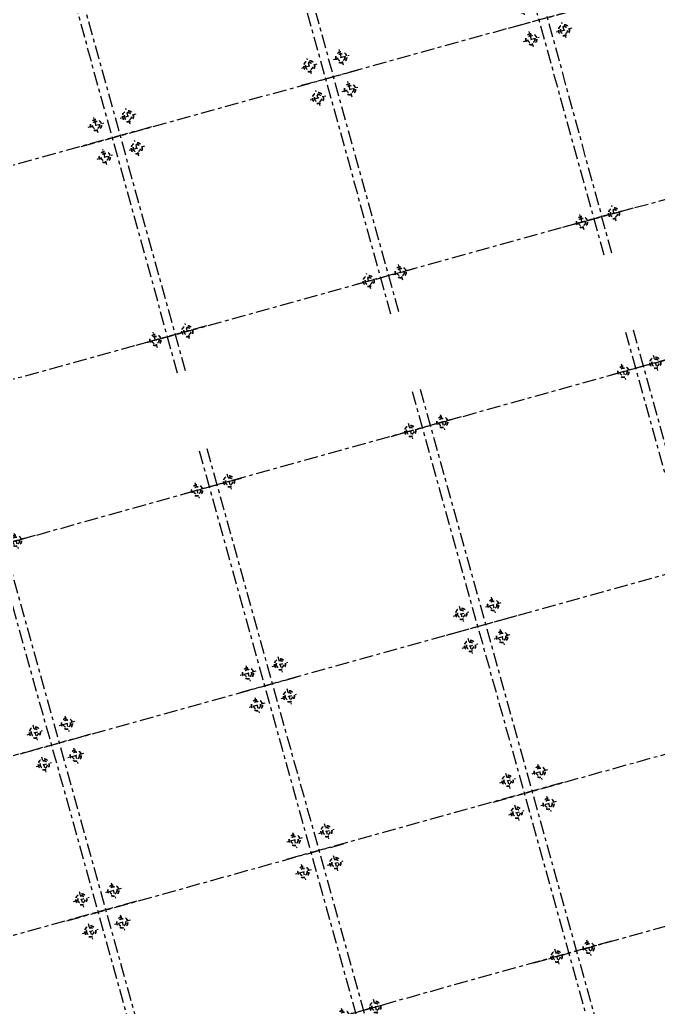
# Model space of a CAD drawing. Header units: metres. Extents: x 568006 to 1139366, y 2064802 to 4131555.
# Drawn here: x 568521.98 to 568539.29, y 2066320.74 to 2066347.53 of the extents above; entities that cross this region are included whole.
import ezdxf
from ezdxf.enums import TextEntityAlignment as Align
from ezdxf.xclip import XClip

# ---------------------------------------------------------------- set-up
doc = ezdxf.new("R2010")
doc.units = ezdxf.units.M
doc.header["$XCLIPFRAME"] = 0
doc.linetypes.add('CENTER2', pattern=[1.125, 0.75, -0.125, 0.125, -0.125])
doc.linetypes.add('HIDDEN', pattern=[0.375, 0.25, -0.125])
doc.layers.get('0').update_dxf_attribs({"linetype": 'CONTINUOUS'})
doc.layers.add('-WALL', color=4, linetype='CONTINUOUS', lineweight=35)
doc.layers.add('hung-demlonha', color=7, linetype='CONTINUOUS', lineweight=15)
for name, color, linetype in [('01.AXIS', 160, 'CENTER2'), ('CDC.01.AXIS', 160, 'CENTER2'), ('ghi_chu', 7, 'CONTINUOUS')]:
    doc.layers.add(name, color=color, linetype=linetype)
doc.styles.add('QH1', font='arialbd.ttf', dxfattribs={"width": 0.8})

# ---------------------------------------------------------------- blocks, each defined once
blk = doc.blocks.new('A$C758D662A')
at = {"linetype": 'HIDDEN', "ltscale": 500}
for radius in [300, 200]:
    blk.add_circle((0, 0), radius, dxfattribs=at)
at = {"layer": 'CDC.01.AXIS', "ltscale": 200}
for p, q in [((437, 0), (-437, 0)), ((0, 437), (0, -437))]:
    blk.add_line(p, q, dxfattribs=at)
blk = doc.blocks.new('MAU M1SH')
at = {"layer": '01.AXIS', "ltscale": 500}
for p, q in [((-370, 15724), (-370, -2671)), ((5410, 15724), (5410, -2671)), ((-1468, 14700), (6323, 14700)), ((-1468, 9100), (6323, 9100)), ((-1468, 4400), (6323, 4400)), ((-1575, -100), (6216, -100))]:
    blk.add_line(p, q, dxfattribs=at)
at = {"xscale": 0.5, "yscale": 0.5, "zscale": 0.5}
for p in [(-30, 14700), (5070, 14700), (-30, 9550), (5070, 9550), (-30, 8650), (5070, 8650), (-30, 4850), (5070, 4850), (-30, 3950), (5070, 3950), (-30, -100), (5070, -100)]:
    blk.add_blockref('A$C758D662A', p, dxfattribs=at)
blk = doc.blocks.new('tmbc_khub')
at = {"layer": '-WALL'}
for p, xscale, yscale, zscale, rotation in [((-182.129, 401.23), -0.001, 0.001000000000000001, 0.001000000000000001, 195.2537758093427), ((-183.106, 400.961), 0.001000000000000001, 0.001000000000000001, 0.001000000000000001, 195.459023929315), ((-193.747, 398.018), -0.0009999999999999996, 0.0009999999999999994, 0.001, 195.459023933238), ((-194.672, 397.762), 0.001000000000000001, 0.001000000000000001, 0.001000000000000001, 195.4590239273867), ((-168.341, 370.182), -0.001000000000000001, 0.001, 0.001000000000000001, 15.5573022503784), ((-178.977, 367.221), 0.001, 0.001, 0.001, 15.55730224645536), ((-179.902, 366.963), -0.001, 0.001, 0.001, 15.55730225230655), ((-190.537, 364.001), 0.001, 0.001, 0.001, 15.55730224645536), ((-191.462, 363.744), -0.001, 0.001, 0.001, 15.55730225230655)]:
    blk.add_blockref('MAU M1SH', p, dxfattribs=dict(at, xscale=xscale, yscale=yscale, zscale=zscale, rotation=rotation))
at = {"layer": 'hung-demlonha', "color": 7, "ltscale": 5, "style": 'QH1', "width": 0.65}
for tag, p in [('BT04', (-109.598, 191.643)), ('BT06', (-305.798, 171.199)), ('BT05', (-282.572, 137.244))]:
    blk.add_attdef(tag, text='', height=3.96, rotation=0, dxfattribs=at).set_placement(p, align=Align.CENTER)

msp = doc.modelspace()

# ---------------------------------------------------------------- block references
at = {"layer": 'ghi_chu'}
ref = msp.add_blockref('tmbc_khub', (568716.382, 2065955.242), dxfattribs=at)
XClip(ref).set_block_clipping_path([(-391.9901366149, 0), (0, 477.830198009)])

doc.saveas('drawing.dxf')
